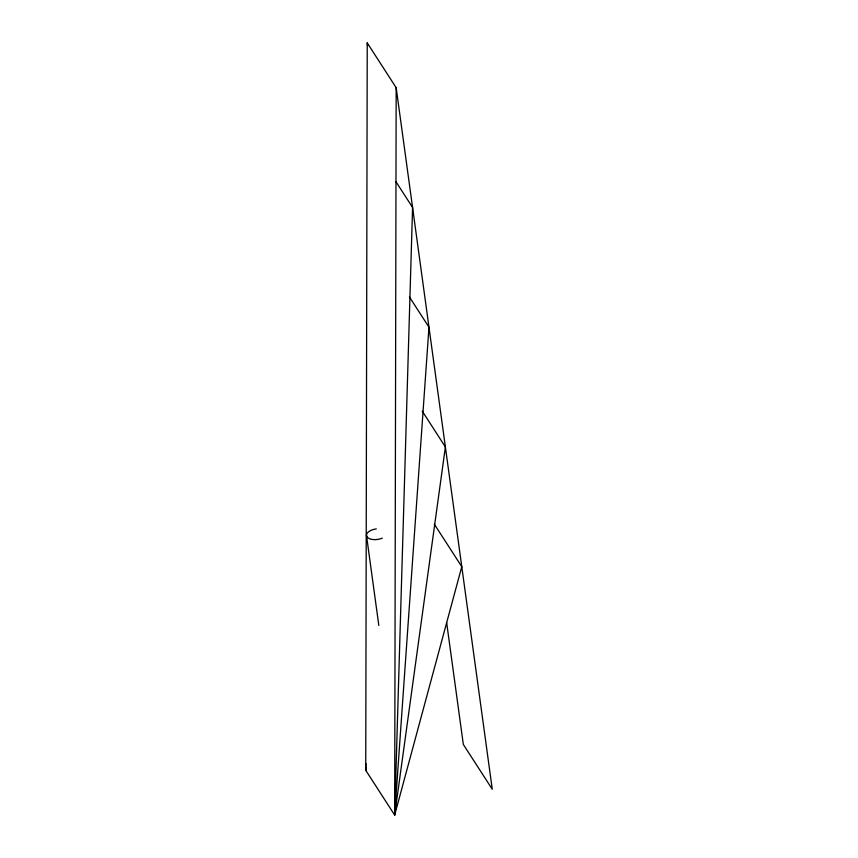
<?xml version="1.0" encoding="UTF-8"?>
<svg xmlns="http://www.w3.org/2000/svg" width="858" height="858" viewBox="0 0 858 858"><rect width="100%" height="100%" fill="white"/><g stroke="black" fill="none" stroke-linecap="round" stroke-linejoin="round"><path stroke-width="1.29" d="M446.643 622.576L463.331 744.454L492.267 789.263L396.171 87.709L367.235 42.9L365.733 770.291L394.669 815.1L461.786 566.72L434.298 524.141M396.171 87.709L394.669 815.1L445.388 446.964L422.233 411.111M365.926 763.599L365.733 770.291L365.916 767.62M395.935 181.692L412.58 207.464L394.669 815.1L428.979 327.209L409.448 296.965M367.235 42.9L367.589 45.528M366.495 535.467L378.818 625.418M382.282 538.148A10.339 5.309 -7.8 0 1 366.967 536.797A10.339 5.309 -7.8 0 1 376.308 528.903"/></g></svg>
